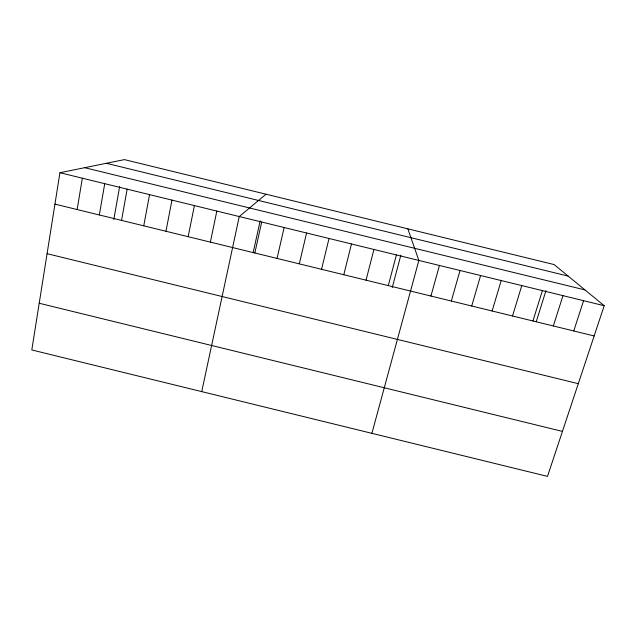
<?xml version="1.0" encoding="UTF-8"?>
<svg xmlns="http://www.w3.org/2000/svg" width="636" height="636" viewBox="0 0 636 636"><rect width="100%" height="100%" fill="white"/><g stroke="black" fill="none" stroke-linecap="round" stroke-linejoin="round"><path stroke-width="0.95" d="M59.927 172.722L31.8 349.959L547.493 476.38L604.2 305.725L554.131 264.568L124.418 159.62L59.927 172.722L604.2 305.725M77.139 209.538L82.33 178.199M99.335 214.968L104.733 183.677M113.82 219.452L119.663 186.451M121.54 220.398L127.144 189.146M143.744 225.828L149.555 194.624M165.956 231.258L171.974 200.101M188.169 236.687L194.401 205.587M210.389 242.117L216.828 211.065M201.731 391.617L239.255 216.542L266.047 194.211M253.16 252.54L260.18 220.787M254.837 252.985L261.69 222.028M277.065 258.423L284.133 227.513M299.302 263.861L306.576 232.999M321.546 269.298L329.027 238.484M343.79 274.736L351.477 243.97M366.034 280.174L373.936 249.455M388.286 285.62L396.395 254.941M392.253 287.528L400.855 255.163M371.901 433.339L418.862 260.434L407.851 228.841M430.93 296.042L439.444 265.458M451.322 301.027L460.027 270.491M471.713 306.011L480.609 275.523M492.113 311.004L501.2 280.555M512.513 315.989L521.79 285.588M532.92 320.981L542.389 290.62M536.235 321.752L545.974 290.62M553.328 325.966L562.987 295.653M573.744 330.959L583.594 300.685M106.355 163.293L568.147 276.088M84.699 167.689L584.961 289.913M54.942 204.116L594.159 335.951M47.08 253.685L578.299 383.683M39.209 303.253L562.439 431.407"/></g></svg>
